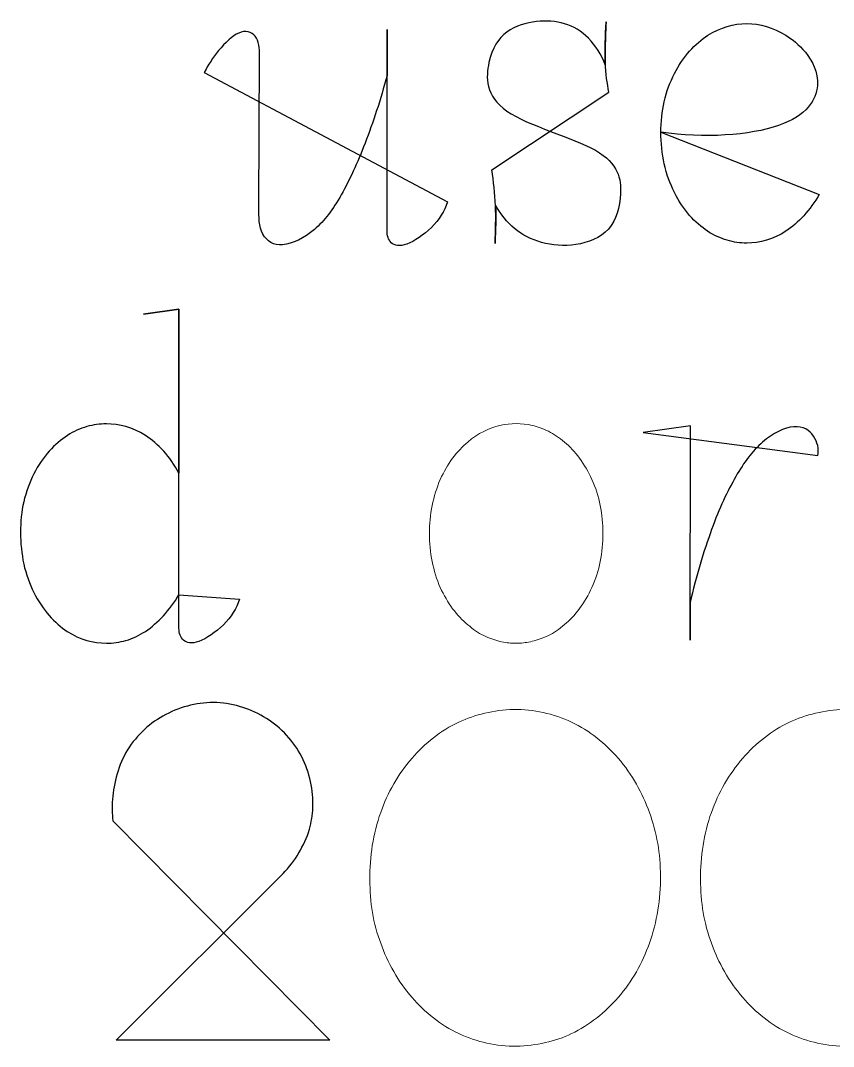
# Model space of a CAD drawing. Header units: centimetres. Extents: x -9.8 to 9.8, y -7.3 to 7.3.
# Drawn here: x -5.694 to -5.007, y 6.356 to 7.224 of the extents above; entities that cross this region are included whole.
import ezdxf

# ---------------------------------------------------------------- set-up
doc = ezdxf.new("R2010")
doc.units = ezdxf.units.CM
doc.header["$MEASUREMENT"] = 0
doc.layers.add('Layer 1', color=7, linetype='Continuous')

msp = doc.modelspace()

# ---------------------------------------------------------------- linework, layer by layer
at = {"layer": 'Layer 1', "color": 7}
for points, knots in [([(-5.29542, 7.09769), (-5.29389, 7.08758), (-5.29275, 7.07769), (-5.29238, 7.06721), (-5.29238, 7.06721), (-5.29182, 7.0571), (-5.29238, 7.04625), (-5.29275, 7.03541), (-5.29275, 7.03541), (-5.29238, 7.04284), (-5.29219, 7.05007), (-5.29198, 7.05541), (-5.29198, 7.05541), (-5.29198, 7.06094), (-5.29217, 7.06435), (-5.29238, 7.06779), (-5.29238, 7.06779), (-5.28817, 7.06017), (-5.28267, 7.05332), (-5.27619, 7.04797), (-5.27619, 7.04797), (-5.26952, 7.04244), (-5.26209, 7.03863), (-5.25333, 7.03617), (-5.25333, 7.03617), (-5.24457, 7.03389), (-5.23447, 7.03255), (-5.22438, 7.03445), (-5.22438, 7.03445), (-5.21409, 7.03598), (-5.2038, 7.03998), (-5.19694, 7.04741), (-5.19694, 7.04741), (-5.19027, 7.05503), (-5.18723, 7.06569), (-5.18665, 7.0777), (-5.18665, 7.0777), (-5.18607, 7.08971), (-5.18837, 7.10284), (-5.20779, 7.11408), (-5.20779, 7.11408), (-5.22742, 7.12532), (-5.26436, 7.13445), (-5.28267, 7.14723), (-5.28267, 7.14723), (-5.30095, 7.15998), (-5.30058, 7.17618), (-5.29791, 7.18819), (-5.29791, 7.18819), (-5.29505, 7.20057), (-5.28992, 7.20877), (-5.28267, 7.21409), (-5.28267, 7.21409), (-5.27542, 7.21941), (-5.26629, 7.2219), (-5.25772, 7.22285), (-5.25772, 7.22285), (-5.24933, 7.2238), (-5.24134, 7.22343), (-5.23409, 7.22094), (-5.23409, 7.22094), (-5.22647, 7.21903), (-5.21962, 7.21485), (-5.21369, 7.20874), (-5.21369, 7.20874), (-5.20779, 7.20284), (-5.20266, 7.19482), (-5.19959, 7.18625), (-5.19959, 7.18625), (-5.19959, 7.18969), (-5.19996, 7.19292), (-5.19959, 7.199), (-5.19959, 7.199), (-5.19959, 7.20509), (-5.19919, 7.21405), (-5.19882, 7.22281), (-5.19882, 7.22281), (-5.19959, 7.21061), (-5.19996, 7.19842), (-5.19959, 7.18852), (-5.19959, 7.18852), (-5.19919, 7.17841), (-5.19787, 7.17079), (-5.19655, 7.16317), (-5.19655, 7.16317), (-5.19655, 7.16317), (-5.29542, 7.09769), (-5.29542, 7.09769)], [0, 0, 0, 0, 0.043478, 0.043478, 0.043478, 0.043478, 0.086957, 0.086957, 0.086957, 0.086957, 0.130435, 0.130435, 0.130435, 0.130435, 0.173913, 0.173913, 0.173913, 0.173913, 0.217391, 0.217391, 0.217391, 0.217391, 0.26087, 0.26087, 0.26087, 0.26087, 0.304348, 0.304348, 0.304348, 0.304348, 0.347826, 0.347826, 0.347826, 0.347826, 0.391304, 0.391304, 0.391304, 0.391304, 0.434783, 0.434783, 0.434783, 0.434783, 0.478261, 0.478261, 0.478261, 0.478261, 0.521739, 0.521739, 0.521739, 0.521739, 0.565217, 0.565217, 0.565217, 0.565217, 0.608696, 0.608696, 0.608696, 0.608696, 0.652174, 0.652174, 0.652174, 0.652174, 0.695652, 0.695652, 0.695652, 0.695652, 0.73913, 0.73913, 0.73913, 0.73913, 0.782609, 0.782609, 0.782609, 0.782609, 0.826087, 0.826087, 0.826087, 0.826087, 0.869565, 0.869565, 0.869565, 0.869565, 0.913043, 0.913043, 0.913043, 0.913043, 1, 1, 1, 1]), ([(-5.15255, 7.12949), (-5.11635, 7.12396), (-5.07693, 7.12663), (-5.05309, 7.13502), (-5.05309, 7.13502), (-5.02928, 7.14322), (-5.02129, 7.15693), (-5.02033, 7.16873), (-5.02033, 7.16873), (-5.01919, 7.18035), (-5.02491, 7.18987), (-5.03044, 7.19691), (-5.03044, 7.19691), (-5.03616, 7.20376), (-5.04147, 7.20797), (-5.047, 7.21138), (-5.047, 7.21138), (-5.05787, 7.21805), (-5.06891, 7.22128), (-5.07997, 7.22128), (-5.07997, 7.22128), (-5.091, 7.22128), (-5.10206, 7.21805), (-5.11291, 7.21138), (-5.11291, 7.21138), (-5.11825, 7.20776), (-5.12339, 7.20339), (-5.12834, 7.19786), (-5.12834, 7.19786), (-5.1331, 7.19252), (-5.13749, 7.18606), (-5.14109, 7.179), (-5.14109, 7.179), (-5.14471, 7.17178), (-5.14776, 7.16376), (-5.14985, 7.15519), (-5.14985, 7.15519), (-5.15157, 7.14699), (-5.15252, 7.13823), (-5.15252, 7.12929), (-5.15252, 7.12929), (-5.15252, 7.12035), (-5.15157, 7.11138), (-5.14985, 7.10262), (-5.14985, 7.10262), (-5.14776, 7.09405), (-5.14472, 7.08585), (-5.14109, 7.07844), (-5.14109, 7.07844), (-5.13746, 7.07103), (-5.1331, 7.06452), (-5.12834, 7.05902), (-5.12834, 7.05902), (-5.12339, 7.05349), (-5.11823, 7.0491), (-5.1131, 7.04568), (-5.1131, 7.04568), (-5.10776, 7.04206), (-5.10225, 7.03978), (-5.09654, 7.03806), (-5.09654, 7.03806), (-5.09104, 7.03634), (-5.08551, 7.03557), (-5.07998, 7.03557), (-5.07998, 7.03557), (-5.06892, 7.03557), (-5.05768, 7.0388), (-5.04701, 7.04565), (-5.04701, 7.04565), (-5.04169, 7.04909), (-5.03653, 7.05364), (-5.03177, 7.0588), (-5.03177, 7.0588), (-5.02701, 7.06414), (-5.02243, 7.07023), (-5.01881, 7.07671), (-5.01881, 7.07671), (-5.01881, 7.07671), (-5.15255, 7.12949), (-5.15255, 7.12949)], [0, 0, 0, 0, 0.047619, 0.047619, 0.047619, 0.047619, 0.095238, 0.095238, 0.095238, 0.095238, 0.142857, 0.142857, 0.142857, 0.142857, 0.190476, 0.190476, 0.190476, 0.190476, 0.238095, 0.238095, 0.238095, 0.238095, 0.285714, 0.285714, 0.285714, 0.285714, 0.333333, 0.333333, 0.333333, 0.333333, 0.380952, 0.380952, 0.380952, 0.380952, 0.428571, 0.428571, 0.428571, 0.428571, 0.47619, 0.47619, 0.47619, 0.47619, 0.52381, 0.52381, 0.52381, 0.52381, 0.571429, 0.571429, 0.571429, 0.571429, 0.619048, 0.619048, 0.619048, 0.619048, 0.666667, 0.666667, 0.666667, 0.666667, 0.714286, 0.714286, 0.714286, 0.714286, 0.761905, 0.761905, 0.761905, 0.761905, 0.809524, 0.809524, 0.809524, 0.809524, 0.857143, 0.857143, 0.857143, 0.857143, 0.904762, 0.904762, 0.904762, 0.904762, 1, 1, 1, 1]), ([(-5.5385, 7.17979), (-5.53525, 7.18627), (-5.53107, 7.19236), (-5.5263, 7.19847), (-5.5263, 7.19847), (-5.5208, 7.20477), (-5.51468, 7.21104), (-5.50934, 7.21313), (-5.50934, 7.21313), (-5.50362, 7.2158), (-5.49849, 7.21448), (-5.49545, 7.21046), (-5.49545, 7.21046), (-5.49201, 7.20646), (-5.49183, 7.20017), (-5.49183, 7.19445), (-5.49183, 7.19445), (-5.49183, 7.19445), (-5.49223, 7.06568), (-5.49223, 7.06568), (-5.49223, 7.06568), (-5.49223, 7.05787), (-5.4926, 7.0493), (-5.48898, 7.04319), (-5.48898, 7.04319), (-5.48557, 7.0371), (-5.47983, 7.03348), (-5.47223, 7.03425), (-5.47223, 7.03425), (-5.46403, 7.03483), (-5.45395, 7.03978), (-5.44537, 7.04721), (-5.44537, 7.04721), (-5.4368, 7.05446), (-5.42973, 7.06417), (-5.4227, 7.07637), (-5.4227, 7.07637), (-5.41585, 7.08857), (-5.40918, 7.10304), (-5.40251, 7.12019), (-5.40251, 7.12019), (-5.39584, 7.13734), (-5.38936, 7.15715), (-5.38402, 7.17734), (-5.38402, 7.17734), (-5.38402, 7.17734), (-5.38401, 7.21617), (-5.38401, 7.21617), (-5.38401, 7.21617), (-5.38401, 7.21617), (-5.38401, 7.04586), (-5.38401, 7.04586), (-5.38401, 7.04586), (-5.38401, 7.04224), (-5.38287, 7.03843), (-5.38039, 7.03594), (-5.38039, 7.03594), (-5.37753, 7.03366), (-5.37354, 7.03253), (-5.36724, 7.0348), (-5.36724, 7.0348), (-5.36115, 7.03708), (-5.35277, 7.04261), (-5.34647, 7.0489), (-5.34647, 7.0489), (-5.3398, 7.05538), (-5.3356, 7.06261), (-5.33295, 7.07041), (-5.33295, 7.07041), (-5.33295, 7.07041), (-5.5385, 7.17979), (-5.5385, 7.17979)], [0, 0, 0, 0, 0.052632, 0.052632, 0.052632, 0.052632, 0.105263, 0.105263, 0.105263, 0.105263, 0.157895, 0.157895, 0.157895, 0.157895, 0.210526, 0.210526, 0.210526, 0.210526, 0.263158, 0.263158, 0.263158, 0.263158, 0.315789, 0.315789, 0.315789, 0.315789, 0.368421, 0.368421, 0.368421, 0.368421, 0.421053, 0.421053, 0.421053, 0.421053, 0.473684, 0.473684, 0.473684, 0.473684, 0.526316, 0.526316, 0.526316, 0.526316, 0.578947, 0.578947, 0.578947, 0.578947, 0.631579, 0.631579, 0.631579, 0.631579, 0.684211, 0.684211, 0.684211, 0.684211, 0.736842, 0.736842, 0.736842, 0.736842, 0.789474, 0.789474, 0.789474, 0.789474, 0.842105, 0.842105, 0.842105, 0.842105, 0.894737, 0.894737, 0.894737, 0.894737, 1, 1, 1, 1]), ([(-5.5385, 7.17979), (-5.5385, 7.17979), (-5.5385, 7.17979), (-5.5385, 7.17979), (-5.5385, 7.17979), (-5.5385, 7.17979), (-5.5385, 7.17979), (-5.5385, 7.17979)], [0, 0, 0, 0, 0.333333, 0.333333, 0.333333, 0.333333, 1, 1, 1, 1]), ([(-5.15255, 7.12949), (-5.15255, 7.12949), (-5.15255, 7.12949), (-5.15255, 7.12949), (-5.15255, 7.12949), (-5.15255, 7.12949), (-5.15255, 7.12949), (-5.15255, 7.12949)], [0, 0, 0, 0, 0.333333, 0.333333, 0.333333, 0.333333, 1, 1, 1, 1]), ([(-5.29542, 7.09769), (-5.29542, 7.09769), (-5.29542, 7.09769), (-5.29542, 7.09769), (-5.29542, 7.09769), (-5.29542, 7.09769), (-5.29542, 7.09769), (-5.29542, 7.09769)], [0, 0, 0, 0, 0.333333, 0.333333, 0.333333, 0.333333, 1, 1, 1, 1]), ([(-5.55985, 6.73838), (-5.56366, 6.7319), (-5.56842, 6.72581), (-5.57279, 6.72065), (-5.57279, 6.72065), (-5.57776, 6.71552), (-5.5829, 6.71094), (-5.58822, 6.70731), (-5.58822, 6.70731), (-5.59356, 6.70387), (-5.59925, 6.70141), (-5.6046, 6.69969), (-5.6046, 6.69969), (-5.60994, 6.69816), (-5.61563, 6.69741), (-5.62116, 6.69741), (-5.62116, 6.69741), (-5.63219, 6.69741), (-5.64344, 6.70045), (-5.65429, 6.70733), (-5.65429, 6.70733), (-5.65963, 6.71095), (-5.66477, 6.71532), (-5.66953, 6.72085), (-5.66953, 6.72085), (-5.67429, 6.72619), (-5.67868, 6.73286), (-5.68249, 6.74027), (-5.68249, 6.74027), (-5.68611, 6.74752), (-5.68897, 6.7557), (-5.69106, 6.76427), (-5.69106, 6.76427), (-5.69278, 6.77303), (-5.69373, 6.78197), (-5.69373, 6.79113), (-5.69373, 6.79113), (-5.69373, 6.79989), (-5.69296, 6.80867), (-5.69106, 6.81703), (-5.69106, 6.81703), (-5.68897, 6.82523), (-5.68611, 6.83341), (-5.68249, 6.84045), (-5.68249, 6.84045), (-5.67868, 6.84788), (-5.67429, 6.85437), (-5.66953, 6.85969), (-5.66953, 6.85969), (-5.66458, 6.86522), (-5.65945, 6.86959), (-5.6541, 6.87303), (-5.6541, 6.87303), (-5.64897, 6.87644), (-5.64323, 6.87893), (-5.63772, 6.88046), (-5.63772, 6.88046), (-5.63219, 6.88218), (-5.62666, 6.88274), (-5.62116, 6.88274), (-5.62116, 6.88274), (-5.6101, 6.88274), (-5.59925, 6.87988), (-5.58819, 6.87303), (-5.58819, 6.87303), (-5.58285, 6.86959), (-5.57771, 6.86522), (-5.57276, 6.85969), (-5.57276, 6.85969), (-5.568, 6.85456), (-5.56363, 6.84807), (-5.56001, 6.84122), (-5.56001, 6.84122), (-5.56001, 6.84122), (-5.56001, 6.9797), (-5.56001, 6.9797), (-5.56001, 6.9797), (-5.56001, 6.9797), (-5.58975, 6.97552), (-5.58975, 6.97552), (-5.58975, 6.97552), (-5.58975, 6.97552), (-5.56001, 6.9797), (-5.56001, 6.9797), (-5.56001, 6.9797), (-5.56001, 6.9797), (-5.55982, 6.70996), (-5.55982, 6.70996), (-5.55982, 6.70996), (-5.55982, 6.70596), (-5.55868, 6.70215), (-5.55601, 6.70006), (-5.55601, 6.70006), (-5.55334, 6.69757), (-5.54934, 6.69662), (-5.54305, 6.69892), (-5.54305, 6.69892), (-5.53676, 6.70122), (-5.52858, 6.70673), (-5.52228, 6.71302), (-5.52228, 6.71302), (-5.51561, 6.71932), (-5.51141, 6.72673), (-5.50876, 6.73453), (-5.50876, 6.73453), (-5.50876, 6.73453), (-5.55985, 6.73838), (-5.55985, 6.73838)], [0, 0, 0, 0, 0.035714, 0.035714, 0.035714, 0.035714, 0.071429, 0.071429, 0.071429, 0.071429, 0.107143, 0.107143, 0.107143, 0.107143, 0.142857, 0.142857, 0.142857, 0.142857, 0.178571, 0.178571, 0.178571, 0.178571, 0.214286, 0.214286, 0.214286, 0.214286, 0.25, 0.25, 0.25, 0.25, 0.285714, 0.285714, 0.285714, 0.285714, 0.321429, 0.321429, 0.321429, 0.321429, 0.357143, 0.357143, 0.357143, 0.357143, 0.392857, 0.392857, 0.392857, 0.392857, 0.428571, 0.428571, 0.428571, 0.428571, 0.464286, 0.464286, 0.464286, 0.464286, 0.5, 0.5, 0.5, 0.5, 0.535714, 0.535714, 0.535714, 0.535714, 0.571429, 0.571429, 0.571429, 0.571429, 0.607143, 0.607143, 0.607143, 0.607143, 0.642857, 0.642857, 0.642857, 0.642857, 0.678571, 0.678571, 0.678571, 0.678571, 0.714286, 0.714286, 0.714286, 0.714286, 0.75, 0.75, 0.75, 0.75, 0.785714, 0.785714, 0.785714, 0.785714, 0.821429, 0.821429, 0.821429, 0.821429, 0.857143, 0.857143, 0.857143, 0.857143, 0.892857, 0.892857, 0.892857, 0.892857, 0.928571, 0.928571, 0.928571, 0.928571, 1, 1, 1, 1]), ([(-5.1676, 6.87554), (-5.1676, 6.87554), (-5.12759, 6.88126), (-5.12759, 6.88126), (-5.12759, 6.88126), (-5.12759, 6.88126), (-5.12778, 6.69991), (-5.12778, 6.69991), (-5.12778, 6.69991), (-5.12778, 6.69991), (-5.12778, 6.73171), (-5.12778, 6.73171), (-5.12778, 6.73171), (-5.12302, 6.7538), (-5.11635, 6.77515), (-5.10968, 6.79344), (-5.10968, 6.79344), (-5.10338, 6.81154), (-5.09616, 6.82601), (-5.08928, 6.83821), (-5.08928, 6.83821), (-5.08222, 6.85041), (-5.07518, 6.85993), (-5.06661, 6.86737), (-5.06661, 6.86737), (-5.05804, 6.8748), (-5.04793, 6.87975), (-5.04015, 6.88033), (-5.04015, 6.88033), (-5.03234, 6.8811), (-5.02681, 6.87729), (-5.02359, 6.87252), (-5.02359, 6.87252), (-5.02015, 6.86739), (-5.01883, 6.86167), (-5.01997, 6.85596), (-5.01997, 6.85596), (-5.01997, 6.85596), (-5.1676, 6.87554), (-5.1676, 6.87554)], [0, 0, 0, 0, 0.090909, 0.090909, 0.090909, 0.090909, 0.181818, 0.181818, 0.181818, 0.181818, 0.272727, 0.272727, 0.272727, 0.272727, 0.363636, 0.363636, 0.363636, 0.363636, 0.454545, 0.454545, 0.454545, 0.454545, 0.545455, 0.545455, 0.545455, 0.545455, 0.636364, 0.636364, 0.636364, 0.636364, 0.727273, 0.727273, 0.727273, 0.727273, 0.818182, 0.818182, 0.818182, 0.818182, 1, 1, 1, 1]), ([(-5.1676, 6.87554), (-5.1676, 6.87554), (-5.1676, 6.87554), (-5.1676, 6.87554), (-5.1676, 6.87554), (-5.1676, 6.87554), (-5.1676, 6.87554), (-5.1676, 6.87554)], [0, 0, 0, 0, 0.333333, 0.333333, 0.333333, 0.333333, 1, 1, 1, 1]), ([(-5.55985, 6.73838), (-5.55985, 6.73838), (-5.55985, 6.73838), (-5.55985, 6.73838), (-5.55985, 6.73838), (-5.55985, 6.73838), (-5.55985, 6.73838), (-5.55985, 6.73838)], [0, 0, 0, 0, 0.333333, 0.333333, 0.333333, 0.333333, 1, 1, 1, 1]), ([(-5.61586, 6.54714), (-5.61623, 6.55323), (-5.61642, 6.55934), (-5.61605, 6.56524), (-5.61605, 6.56524), (-5.61491, 6.57953), (-5.61089, 6.59477), (-5.6033, 6.60734), (-5.6033, 6.60734), (-5.59528, 6.61991), (-5.58404, 6.63039), (-5.57091, 6.63705), (-5.57091, 6.63705), (-5.55776, 6.64427), (-5.54273, 6.64753), (-5.52786, 6.64716), (-5.52786, 6.64716), (-5.51299, 6.64639), (-5.49833, 6.64163), (-5.48595, 6.63382), (-5.48595, 6.63382), (-5.47338, 6.62601), (-5.4629, 6.61458), (-5.45605, 6.60125), (-5.45605, 6.60125), (-5.44938, 6.5881), (-5.44597, 6.57305), (-5.44671, 6.5582), (-5.44671, 6.5582), (-5.4469, 6.55211), (-5.44803, 6.546), (-5.44957, 6.5401), (-5.44957, 6.5401), (-5.45166, 6.53306), (-5.45491, 6.52639), (-5.45851, 6.5201), (-5.45851, 6.5201), (-5.46213, 6.5138), (-5.46671, 6.5079), (-5.47185, 6.50258), (-5.47185, 6.50258), (-5.47185, 6.50258), (-5.61301, 6.3618), (-5.61301, 6.3618), (-5.61301, 6.3618), (-5.61301, 6.3618), (-5.4324, 6.3618), (-5.4324, 6.3618), (-5.4324, 6.3618), (-5.4324, 6.3618), (-5.61586, 6.54714), (-5.61586, 6.54714)], [0, 0, 0, 0, 0.071429, 0.071429, 0.071429, 0.071429, 0.142857, 0.142857, 0.142857, 0.142857, 0.214286, 0.214286, 0.214286, 0.214286, 0.285714, 0.285714, 0.285714, 0.285714, 0.357143, 0.357143, 0.357143, 0.357143, 0.428571, 0.428571, 0.428571, 0.428571, 0.5, 0.5, 0.5, 0.5, 0.571429, 0.571429, 0.571429, 0.571429, 0.642857, 0.642857, 0.642857, 0.642857, 0.714286, 0.714286, 0.714286, 0.714286, 0.785714, 0.785714, 0.785714, 0.785714, 0.857143, 0.857143, 0.857143, 0.857143, 1, 1, 1, 1]), ([(-5.61586, 6.54714), (-5.61586, 6.54714), (-5.61586, 6.54714), (-5.61586, 6.54714), (-5.61586, 6.54714), (-5.61586, 6.54714), (-5.61586, 6.54714), (-5.61586, 6.54714)], [0, 0, 0, 0, 0.333333, 0.333333, 0.333333, 0.333333, 1, 1, 1, 1])]:
    msp.add_open_spline(points, degree=3, knots=knots, dxfattribs=at)
at = {"layer": 'Layer 1', "lineweight": 0}
for points, knots in [([(-5.29542, 7.09769), (-5.29389, 7.08758), (-5.29275, 7.07769), (-5.29238, 7.06721), (-5.29238, 7.06721), (-5.29182, 7.0571), (-5.29238, 7.04625), (-5.29275, 7.03541), (-5.29275, 7.03541), (-5.29238, 7.04284), (-5.29219, 7.05007), (-5.29198, 7.05541), (-5.29198, 7.05541), (-5.29198, 7.06094), (-5.29217, 7.06435), (-5.29238, 7.06779), (-5.29238, 7.06779), (-5.28817, 7.06017), (-5.28267, 7.05332), (-5.27619, 7.04797), (-5.27619, 7.04797), (-5.26952, 7.04244), (-5.26209, 7.03863), (-5.25333, 7.03617), (-5.25333, 7.03617), (-5.24457, 7.03389), (-5.23447, 7.03255), (-5.22438, 7.03445), (-5.22438, 7.03445), (-5.21409, 7.03598), (-5.2038, 7.03998), (-5.19694, 7.04741), (-5.19694, 7.04741), (-5.19027, 7.05503), (-5.18723, 7.06569), (-5.18665, 7.0777), (-5.18665, 7.0777), (-5.18607, 7.08971), (-5.18837, 7.10284), (-5.20779, 7.11408), (-5.20779, 7.11408), (-5.22742, 7.12532), (-5.26436, 7.13445), (-5.28267, 7.14723), (-5.28267, 7.14723), (-5.30095, 7.15998), (-5.30058, 7.17618), (-5.29791, 7.18819), (-5.29791, 7.18819), (-5.29505, 7.20057), (-5.28992, 7.20877), (-5.28267, 7.21409), (-5.28267, 7.21409), (-5.27542, 7.21941), (-5.26629, 7.2219), (-5.25772, 7.22285), (-5.25772, 7.22285), (-5.24933, 7.2238), (-5.24134, 7.22343), (-5.23409, 7.22094), (-5.23409, 7.22094), (-5.22647, 7.21903), (-5.21962, 7.21485), (-5.21369, 7.20874), (-5.21369, 7.20874), (-5.20779, 7.20284), (-5.20266, 7.19482), (-5.19959, 7.18625), (-5.19959, 7.18625), (-5.19959, 7.18969), (-5.19996, 7.19292), (-5.19959, 7.199), (-5.19959, 7.199), (-5.19959, 7.20509), (-5.19919, 7.21405), (-5.19882, 7.22281), (-5.19882, 7.22281), (-5.19959, 7.21061), (-5.19996, 7.19842), (-5.19959, 7.18852), (-5.19959, 7.18852), (-5.19919, 7.17841), (-5.19787, 7.17079), (-5.19655, 7.16317)], [0, 0, 0, 0, 0.045455, 0.045455, 0.045455, 0.045455, 0.090909, 0.090909, 0.090909, 0.090909, 0.136364, 0.136364, 0.136364, 0.136364, 0.181818, 0.181818, 0.181818, 0.181818, 0.227273, 0.227273, 0.227273, 0.227273, 0.272727, 0.272727, 0.272727, 0.272727, 0.318182, 0.318182, 0.318182, 0.318182, 0.363636, 0.363636, 0.363636, 0.363636, 0.409091, 0.409091, 0.409091, 0.409091, 0.454545, 0.454545, 0.454545, 0.454545, 0.5, 0.5, 0.5, 0.5, 0.545455, 0.545455, 0.545455, 0.545455, 0.590909, 0.590909, 0.590909, 0.590909, 0.636364, 0.636364, 0.636364, 0.636364, 0.681818, 0.681818, 0.681818, 0.681818, 0.727273, 0.727273, 0.727273, 0.727273, 0.772727, 0.772727, 0.772727, 0.772727, 0.818182, 0.818182, 0.818182, 0.818182, 0.863636, 0.863636, 0.863636, 0.863636, 0.909091, 0.909091, 0.909091, 0.909091, 1, 1, 1, 1]), ([(-5.15255, 7.12949), (-5.11635, 7.12396), (-5.07693, 7.12663), (-5.05309, 7.13502), (-5.05309, 7.13502), (-5.02928, 7.14322), (-5.02129, 7.15693), (-5.02033, 7.16873), (-5.02033, 7.16873), (-5.01919, 7.18035), (-5.02491, 7.18987), (-5.03044, 7.19691), (-5.03044, 7.19691), (-5.03616, 7.20376), (-5.04147, 7.20797), (-5.047, 7.21138), (-5.047, 7.21138), (-5.05787, 7.21805), (-5.06891, 7.22128), (-5.07997, 7.22128), (-5.07997, 7.22128), (-5.091, 7.22128), (-5.10206, 7.21805), (-5.11291, 7.21138), (-5.11291, 7.21138), (-5.11825, 7.20776), (-5.12339, 7.20339), (-5.12834, 7.19786), (-5.12834, 7.19786), (-5.1331, 7.19252), (-5.13749, 7.18606), (-5.14109, 7.179), (-5.14109, 7.179), (-5.14471, 7.17178), (-5.14776, 7.16376), (-5.14985, 7.15519), (-5.14985, 7.15519), (-5.15157, 7.14699), (-5.15252, 7.13823), (-5.15252, 7.12929), (-5.15252, 7.12929), (-5.15252, 7.12035), (-5.15157, 7.11138), (-5.14985, 7.10262), (-5.14985, 7.10262), (-5.14776, 7.09405), (-5.14472, 7.08585), (-5.14109, 7.07844), (-5.14109, 7.07844), (-5.13746, 7.07103), (-5.1331, 7.06452), (-5.12834, 7.05902), (-5.12834, 7.05902), (-5.12339, 7.05349), (-5.11823, 7.0491), (-5.1131, 7.04568), (-5.1131, 7.04568), (-5.10776, 7.04206), (-5.10225, 7.03978), (-5.09654, 7.03806), (-5.09654, 7.03806), (-5.09104, 7.03634), (-5.08551, 7.03557), (-5.07998, 7.03557), (-5.07998, 7.03557), (-5.06892, 7.03557), (-5.05768, 7.0388), (-5.04701, 7.04565), (-5.04701, 7.04565), (-5.04169, 7.04909), (-5.03653, 7.05364), (-5.03177, 7.0588), (-5.03177, 7.0588), (-5.02701, 7.06414), (-5.02243, 7.07023), (-5.01881, 7.07671)], [0, 0, 0, 0, 0.05, 0.05, 0.05, 0.05, 0.1, 0.1, 0.1, 0.1, 0.15, 0.15, 0.15, 0.15, 0.2, 0.2, 0.2, 0.2, 0.25, 0.25, 0.25, 0.25, 0.3, 0.3, 0.3, 0.3, 0.35, 0.35, 0.35, 0.35, 0.4, 0.4, 0.4, 0.4, 0.45, 0.45, 0.45, 0.45, 0.5, 0.5, 0.5, 0.5, 0.55, 0.55, 0.55, 0.55, 0.6, 0.6, 0.6, 0.6, 0.65, 0.65, 0.65, 0.65, 0.7, 0.7, 0.7, 0.7, 0.75, 0.75, 0.75, 0.75, 0.8, 0.8, 0.8, 0.8, 0.85, 0.85, 0.85, 0.85, 0.9, 0.9, 0.9, 0.9, 1, 1, 1, 1]), ([(-5.5385, 7.17979), (-5.53525, 7.18627), (-5.53107, 7.19236), (-5.5263, 7.19847), (-5.5263, 7.19847), (-5.5208, 7.20477), (-5.51468, 7.21104), (-5.50934, 7.21313), (-5.50934, 7.21313), (-5.50362, 7.2158), (-5.49849, 7.21448), (-5.49545, 7.21046), (-5.49545, 7.21046), (-5.49201, 7.20646), (-5.49183, 7.20017), (-5.49183, 7.19445), (-5.49183, 7.19445), (-5.49183, 7.19445), (-5.49223, 7.06568), (-5.49223, 7.06568), (-5.49223, 7.06568), (-5.49223, 7.05787), (-5.4926, 7.0493), (-5.48898, 7.04319), (-5.48898, 7.04319), (-5.48557, 7.0371), (-5.47983, 7.03348), (-5.47223, 7.03425), (-5.47223, 7.03425), (-5.46403, 7.03483), (-5.45395, 7.03978), (-5.44537, 7.04721), (-5.44537, 7.04721), (-5.4368, 7.05446), (-5.42973, 7.06417), (-5.4227, 7.07637), (-5.4227, 7.07637), (-5.41585, 7.08857), (-5.40918, 7.10304), (-5.40251, 7.12019), (-5.40251, 7.12019), (-5.39584, 7.13734), (-5.38936, 7.15715), (-5.38402, 7.17734), (-5.38402, 7.17734), (-5.38402, 7.17734), (-5.38401, 7.21617), (-5.38401, 7.21617), (-5.38401, 7.21617), (-5.38401, 7.21617), (-5.38401, 7.04586), (-5.38401, 7.04586), (-5.38401, 7.04586), (-5.38401, 7.04224), (-5.38287, 7.03843), (-5.38039, 7.03594), (-5.38039, 7.03594), (-5.37753, 7.03366), (-5.37354, 7.03253), (-5.36724, 7.0348), (-5.36724, 7.0348), (-5.36115, 7.03708), (-5.35277, 7.04261), (-5.34647, 7.0489), (-5.34647, 7.0489), (-5.3398, 7.05538), (-5.3356, 7.06261), (-5.33295, 7.07041)], [0, 0, 0, 0, 0.055556, 0.055556, 0.055556, 0.055556, 0.111111, 0.111111, 0.111111, 0.111111, 0.166667, 0.166667, 0.166667, 0.166667, 0.222222, 0.222222, 0.222222, 0.222222, 0.277778, 0.277778, 0.277778, 0.277778, 0.333333, 0.333333, 0.333333, 0.333333, 0.388889, 0.388889, 0.388889, 0.388889, 0.444444, 0.444444, 0.444444, 0.444444, 0.5, 0.5, 0.5, 0.5, 0.555556, 0.555556, 0.555556, 0.555556, 0.611111, 0.611111, 0.611111, 0.611111, 0.666667, 0.666667, 0.666667, 0.666667, 0.722222, 0.722222, 0.722222, 0.722222, 0.777778, 0.777778, 0.777778, 0.777778, 0.833333, 0.833333, 0.833333, 0.833333, 0.888889, 0.888889, 0.888889, 0.888889, 1, 1, 1, 1]), ([(-5.5385, 7.17979), (-5.5385, 7.17979), (-5.5385, 7.17979), (-5.5385, 7.17979), (-5.5385, 7.17979), (-5.5385, 7.17979), (-5.5385, 7.17979), (-5.5385, 7.17979)], [0, 0, 0, 0, 0.333333, 0.333333, 0.333333, 0.333333, 1, 1, 1, 1]), ([(-5.15255, 7.12949), (-5.15255, 7.12949), (-5.15255, 7.12949), (-5.15255, 7.12949), (-5.15255, 7.12949), (-5.15255, 7.12949), (-5.15255, 7.12949), (-5.15255, 7.12949)], [0, 0, 0, 0, 0.333333, 0.333333, 0.333333, 0.333333, 1, 1, 1, 1]), ([(-5.29542, 7.09769), (-5.29542, 7.09769), (-5.29542, 7.09769), (-5.29542, 7.09769), (-5.29542, 7.09769), (-5.29542, 7.09769), (-5.29542, 7.09769), (-5.29542, 7.09769)], [0, 0, 0, 0, 0.333333, 0.333333, 0.333333, 0.333333, 1, 1, 1, 1]), ([(-5.55985, 6.73838), (-5.56366, 6.7319), (-5.56842, 6.72581), (-5.57279, 6.72065), (-5.57279, 6.72065), (-5.57776, 6.71552), (-5.5829, 6.71094), (-5.58822, 6.70731), (-5.58822, 6.70731), (-5.59356, 6.70387), (-5.59925, 6.70141), (-5.6046, 6.69969), (-5.6046, 6.69969), (-5.60994, 6.69816), (-5.61563, 6.69741), (-5.62116, 6.69741), (-5.62116, 6.69741), (-5.63219, 6.69741), (-5.64344, 6.70045), (-5.65429, 6.70733), (-5.65429, 6.70733), (-5.65963, 6.71095), (-5.66477, 6.71532), (-5.66953, 6.72085), (-5.66953, 6.72085), (-5.67429, 6.72619), (-5.67868, 6.73286), (-5.68249, 6.74027), (-5.68249, 6.74027), (-5.68611, 6.74752), (-5.68897, 6.7557), (-5.69106, 6.76427), (-5.69106, 6.76427), (-5.69278, 6.77303), (-5.69373, 6.78197), (-5.69373, 6.79113), (-5.69373, 6.79113), (-5.69373, 6.79989), (-5.69296, 6.80867), (-5.69106, 6.81703), (-5.69106, 6.81703), (-5.68897, 6.82523), (-5.68611, 6.83341), (-5.68249, 6.84045), (-5.68249, 6.84045), (-5.67868, 6.84788), (-5.67429, 6.85437), (-5.66953, 6.85969), (-5.66953, 6.85969), (-5.66458, 6.86522), (-5.65945, 6.86959), (-5.6541, 6.87303), (-5.6541, 6.87303), (-5.64897, 6.87644), (-5.64323, 6.87893), (-5.63772, 6.88046), (-5.63772, 6.88046), (-5.63219, 6.88218), (-5.62666, 6.88274), (-5.62116, 6.88274), (-5.62116, 6.88274), (-5.6101, 6.88274), (-5.59925, 6.87988), (-5.58819, 6.87303), (-5.58819, 6.87303), (-5.58285, 6.86959), (-5.57771, 6.86522), (-5.57276, 6.85969), (-5.57276, 6.85969), (-5.568, 6.85456), (-5.56363, 6.84807), (-5.56001, 6.84122), (-5.56001, 6.84122), (-5.56001, 6.84122), (-5.56001, 6.9797), (-5.56001, 6.9797), (-5.56001, 6.9797), (-5.56001, 6.9797), (-5.58975, 6.97552), (-5.58975, 6.97552), (-5.58975, 6.97552), (-5.58975, 6.97552), (-5.56001, 6.9797), (-5.56001, 6.9797), (-5.56001, 6.9797), (-5.56001, 6.9797), (-5.55982, 6.70996), (-5.55982, 6.70996), (-5.55982, 6.70996), (-5.55982, 6.70596), (-5.55868, 6.70215), (-5.55601, 6.70006), (-5.55601, 6.70006), (-5.55334, 6.69757), (-5.54934, 6.69662), (-5.54305, 6.69892), (-5.54305, 6.69892), (-5.53676, 6.70122), (-5.52858, 6.70673), (-5.52228, 6.71302), (-5.52228, 6.71302), (-5.51561, 6.71932), (-5.51141, 6.72673), (-5.50876, 6.73453)], [0, 0, 0, 0, 0.037037, 0.037037, 0.037037, 0.037037, 0.074074, 0.074074, 0.074074, 0.074074, 0.111111, 0.111111, 0.111111, 0.111111, 0.148148, 0.148148, 0.148148, 0.148148, 0.185185, 0.185185, 0.185185, 0.185185, 0.222222, 0.222222, 0.222222, 0.222222, 0.259259, 0.259259, 0.259259, 0.259259, 0.296296, 0.296296, 0.296296, 0.296296, 0.333333, 0.333333, 0.333333, 0.333333, 0.37037, 0.37037, 0.37037, 0.37037, 0.407407, 0.407407, 0.407407, 0.407407, 0.444444, 0.444444, 0.444444, 0.444444, 0.481481, 0.481481, 0.481481, 0.481481, 0.518519, 0.518519, 0.518519, 0.518519, 0.555556, 0.555556, 0.555556, 0.555556, 0.592593, 0.592593, 0.592593, 0.592593, 0.62963, 0.62963, 0.62963, 0.62963, 0.666667, 0.666667, 0.666667, 0.666667, 0.703704, 0.703704, 0.703704, 0.703704, 0.740741, 0.740741, 0.740741, 0.740741, 0.777778, 0.777778, 0.777778, 0.777778, 0.814815, 0.814815, 0.814815, 0.814815, 0.851852, 0.851852, 0.851852, 0.851852, 0.888889, 0.888889, 0.888889, 0.888889, 0.925926, 0.925926, 0.925926, 0.925926, 1, 1, 1, 1]), ([(-5.1676, 6.87554), (-5.1676, 6.87554), (-5.12759, 6.88126), (-5.12759, 6.88126), (-5.12759, 6.88126), (-5.12759, 6.88126), (-5.12778, 6.69991), (-5.12778, 6.69991), (-5.12778, 6.69991), (-5.12778, 6.69991), (-5.12778, 6.73171), (-5.12778, 6.73171), (-5.12778, 6.73171), (-5.12302, 6.7538), (-5.11635, 6.77515), (-5.10968, 6.79344), (-5.10968, 6.79344), (-5.10338, 6.81154), (-5.09616, 6.82601), (-5.08928, 6.83821), (-5.08928, 6.83821), (-5.08222, 6.85041), (-5.07518, 6.85993), (-5.06661, 6.86737), (-5.06661, 6.86737), (-5.05804, 6.8748), (-5.04793, 6.87975), (-5.04015, 6.88033), (-5.04015, 6.88033), (-5.03234, 6.8811), (-5.02681, 6.87729), (-5.02359, 6.87252), (-5.02359, 6.87252), (-5.02015, 6.86739), (-5.01883, 6.86167), (-5.01997, 6.85596)], [0, 0, 0, 0, 0.1, 0.1, 0.1, 0.1, 0.2, 0.2, 0.2, 0.2, 0.3, 0.3, 0.3, 0.3, 0.4, 0.4, 0.4, 0.4, 0.5, 0.5, 0.5, 0.5, 0.6, 0.6, 0.6, 0.6, 0.7, 0.7, 0.7, 0.7, 0.8, 0.8, 0.8, 0.8, 1, 1, 1, 1]), ([(-5.1676, 6.87554), (-5.1676, 6.87554), (-5.1676, 6.87554), (-5.1676, 6.87554), (-5.1676, 6.87554), (-5.1676, 6.87554), (-5.1676, 6.87554), (-5.1676, 6.87554)], [0, 0, 0, 0, 0.333333, 0.333333, 0.333333, 0.333333, 1, 1, 1, 1]), ([(-5.55985, 6.73838), (-5.55985, 6.73838), (-5.55985, 6.73838), (-5.55985, 6.73838), (-5.55985, 6.73838), (-5.55985, 6.73838), (-5.55985, 6.73838), (-5.55985, 6.73838)], [0, 0, 0, 0, 0.333333, 0.333333, 0.333333, 0.333333, 1, 1, 1, 1]), ([(-5.61586, 6.54714), (-5.61623, 6.55323), (-5.61642, 6.55934), (-5.61605, 6.56524), (-5.61605, 6.56524), (-5.61491, 6.57953), (-5.61089, 6.59477), (-5.6033, 6.60734), (-5.6033, 6.60734), (-5.59528, 6.61991), (-5.58404, 6.63039), (-5.57091, 6.63705), (-5.57091, 6.63705), (-5.55776, 6.64427), (-5.54273, 6.64753), (-5.52786, 6.64716), (-5.52786, 6.64716), (-5.51299, 6.64639), (-5.49833, 6.64163), (-5.48595, 6.63382), (-5.48595, 6.63382), (-5.47338, 6.62601), (-5.4629, 6.61458), (-5.45605, 6.60125), (-5.45605, 6.60125), (-5.44938, 6.5881), (-5.44597, 6.57305), (-5.44671, 6.5582), (-5.44671, 6.5582), (-5.4469, 6.55211), (-5.44803, 6.546), (-5.44957, 6.5401), (-5.44957, 6.5401), (-5.45166, 6.53306), (-5.45491, 6.52639), (-5.45851, 6.5201), (-5.45851, 6.5201), (-5.46213, 6.5138), (-5.46671, 6.5079), (-5.47185, 6.50258), (-5.47185, 6.50258), (-5.47185, 6.50258), (-5.61301, 6.3618), (-5.61301, 6.3618), (-5.61301, 6.3618), (-5.61301, 6.3618), (-5.4324, 6.3618), (-5.4324, 6.3618)], [0, 0, 0, 0, 0.076923, 0.076923, 0.076923, 0.076923, 0.153846, 0.153846, 0.153846, 0.153846, 0.230769, 0.230769, 0.230769, 0.230769, 0.307692, 0.307692, 0.307692, 0.307692, 0.384615, 0.384615, 0.384615, 0.384615, 0.461538, 0.461538, 0.461538, 0.461538, 0.538462, 0.538462, 0.538462, 0.538462, 0.615385, 0.615385, 0.615385, 0.615385, 0.692308, 0.692308, 0.692308, 0.692308, 0.769231, 0.769231, 0.769231, 0.769231, 0.846154, 0.846154, 0.846154, 0.846154, 1, 1, 1, 1]), ([(-5.61586, 6.54714), (-5.61586, 6.54714), (-5.61586, 6.54714), (-5.61586, 6.54714), (-5.61586, 6.54714), (-5.61586, 6.54714), (-5.61586, 6.54714), (-5.61586, 6.54714)], [0, 0, 0, 0, 0.333333, 0.333333, 0.333333, 0.333333, 1, 1, 1, 1])]:
    msp.add_open_spline(points, degree=3, knots=knots, dxfattribs=at)
at = {"layer": 'Layer 1', "color": 7, "lineweight": 0}
for points, knots in [([(-5.27524, 6.69742), (-5.27524, 6.69742), (-5.27656, 6.69742), (-5.27656, 6.69742), (-5.27656, 6.69742), (-5.28056, 6.69742), (-5.28455, 6.698), (-5.28876, 6.69895), (-5.28876, 6.69895), (-5.29315, 6.70009), (-5.2977, 6.70162), (-5.30228, 6.7039), (-5.30228, 6.7039), (-5.30704, 6.70599), (-5.31141, 6.70924), (-5.3158, 6.71305), (-5.3158, 6.71305), (-5.32019, 6.71667), (-5.32456, 6.72125), (-5.32855, 6.72657), (-5.32855, 6.72657), (-5.33255, 6.73189), (-5.33598, 6.738), (-5.33903, 6.74448), (-5.33903, 6.74448), (-5.34189, 6.75152), (-5.34435, 6.75877), (-5.34588, 6.76639), (-5.34588, 6.76639), (-5.3476, 6.7742), (-5.34816, 6.78221), (-5.34816, 6.7902), (-5.34816, 6.7902), (-5.34816, 6.79819), (-5.3476, 6.806), (-5.34588, 6.81383), (-5.34588, 6.81383), (-5.34435, 6.82145), (-5.34188, 6.82888), (-5.33903, 6.83574), (-5.33903, 6.83574), (-5.33599, 6.84241), (-5.33255, 6.84831), (-5.32855, 6.85384), (-5.32855, 6.85384), (-5.32455, 6.85916), (-5.32019, 6.86355), (-5.3158, 6.86736), (-5.3158, 6.86736), (-5.30702, 6.87498), (-5.2977, 6.87916), (-5.28855, 6.88146), (-5.28855, 6.88146), (-5.2794, 6.88355), (-5.27027, 6.88355), (-5.2613, 6.88146), (-5.2613, 6.88146), (-5.25691, 6.88032), (-5.25217, 6.87879), (-5.24759, 6.87651), (-5.24759, 6.87651), (-5.24301, 6.87423), (-5.23844, 6.87117), (-5.23407, 6.86738), (-5.23407, 6.86738), (-5.22949, 6.86357), (-5.22529, 6.85918), (-5.22132, 6.85386), (-5.22132, 6.85386), (-5.21732, 6.84833), (-5.2137, 6.84243), (-5.21084, 6.83576), (-5.21084, 6.83576), (-5.2078, 6.82891), (-5.20531, 6.82147), (-5.20378, 6.81385), (-5.20378, 6.81385), (-5.20225, 6.80604), (-5.2015, 6.79821), (-5.2015, 6.79022), (-5.2015, 6.79022), (-5.2015, 6.78223), (-5.20227, 6.77421), (-5.20378, 6.76641), (-5.20378, 6.76641), (-5.20531, 6.75879), (-5.20778, 6.75154), (-5.21084, 6.7445), (-5.21084, 6.7445), (-5.2137, 6.73802), (-5.21732, 6.73193), (-5.22132, 6.72659), (-5.22132, 6.72659), (-5.22532, 6.72125), (-5.22952, 6.71667), (-5.23407, 6.71307), (-5.23407, 6.71307), (-5.23846, 6.70926), (-5.24301, 6.70603), (-5.24759, 6.70392), (-5.24759, 6.70392), (-5.25217, 6.70164), (-5.25693, 6.70011), (-5.2613, 6.69897), (-5.2613, 6.69897), (-5.2653, 6.69802), (-5.26932, 6.69744), (-5.27313, 6.69744), (-5.27313, 6.69744), (-5.27313, 6.69744), (-5.27524, 6.69745), (-5.27524, 6.69745), (-5.27524, 6.69745), (-5.27524, 6.69745), (-5.27524, 6.69742), (-5.27524, 6.69742)], [0, 0, 0, 0, 0.033333, 0.033333, 0.033333, 0.033333, 0.066667, 0.066667, 0.066667, 0.066667, 0.1, 0.1, 0.1, 0.1, 0.133333, 0.133333, 0.133333, 0.133333, 0.166667, 0.166667, 0.166667, 0.166667, 0.2, 0.2, 0.2, 0.2, 0.233333, 0.233333, 0.233333, 0.233333, 0.266667, 0.266667, 0.266667, 0.266667, 0.3, 0.3, 0.3, 0.3, 0.333333, 0.333333, 0.333333, 0.333333, 0.366667, 0.366667, 0.366667, 0.366667, 0.4, 0.4, 0.4, 0.4, 0.433333, 0.433333, 0.433333, 0.433333, 0.466667, 0.466667, 0.466667, 0.466667, 0.5, 0.5, 0.5, 0.5, 0.533333, 0.533333, 0.533333, 0.533333, 0.566667, 0.566667, 0.566667, 0.566667, 0.6, 0.6, 0.6, 0.6, 0.633333, 0.633333, 0.633333, 0.633333, 0.666667, 0.666667, 0.666667, 0.666667, 0.7, 0.7, 0.7, 0.7, 0.733333, 0.733333, 0.733333, 0.733333, 0.766667, 0.766667, 0.766667, 0.766667, 0.8, 0.8, 0.8, 0.8, 0.833333, 0.833333, 0.833333, 0.833333, 0.866667, 0.866667, 0.866667, 0.866667, 0.9, 0.9, 0.9, 0.9, 0.933333, 0.933333, 0.933333, 0.933333, 1, 1, 1, 1]), ([(-5.27468, 6.35664), (-5.29124, 6.35645), (-5.3082, 6.36026), (-5.32344, 6.3673), (-5.32344, 6.3673), (-5.33868, 6.37455), (-5.35202, 6.38521), (-5.36289, 6.39797), (-5.36289, 6.39797), (-5.37469, 6.41131), (-5.38345, 6.4275), (-5.38935, 6.44369), (-5.38935, 6.44369), (-5.39565, 6.46025), (-5.3985, 6.47838), (-5.3985, 6.49761), (-5.3985, 6.49761), (-5.39869, 6.51685), (-5.39583, 6.53629), (-5.38935, 6.55439), (-5.38935, 6.55439), (-5.38345, 6.57095), (-5.37469, 6.58659), (-5.36289, 6.60011), (-5.36289, 6.60011), (-5.35202, 6.61268), (-5.33831, 6.62374), (-5.32344, 6.63059), (-5.32344, 6.63059), (-5.30934, 6.63707), (-5.29391, 6.64088), (-5.27695, 6.64144), (-5.27695, 6.64144), (-5.26039, 6.64163), (-5.24324, 6.63782), (-5.228, 6.63059), (-5.228, 6.63059), (-5.21295, 6.62355), (-5.19961, 6.61268), (-5.18855, 6.60011), (-5.18855, 6.60011), (-5.17693, 6.58659), (-5.16818, 6.57058), (-5.16228, 6.55439), (-5.16228, 6.55439), (-5.15598, 6.53724), (-5.15294, 6.51952), (-5.15294, 6.50047), (-5.15294, 6.50047), (-5.15275, 6.48123), (-5.1558, 6.46181), (-5.16228, 6.44369), (-5.16228, 6.44369), (-5.16818, 6.42692), (-5.17694, 6.4113), (-5.18855, 6.39797), (-5.18855, 6.39797), (-5.19961, 6.38522), (-5.21332, 6.37434), (-5.228, 6.3673), (-5.228, 6.3673), (-5.24208, 6.36064), (-5.25769, 6.3572), (-5.27468, 6.35664)], [0, 0, 0, 0, 0.058824, 0.058824, 0.058824, 0.058824, 0.117647, 0.117647, 0.117647, 0.117647, 0.176471, 0.176471, 0.176471, 0.176471, 0.235294, 0.235294, 0.235294, 0.235294, 0.294118, 0.294118, 0.294118, 0.294118, 0.352941, 0.352941, 0.352941, 0.352941, 0.411765, 0.411765, 0.411765, 0.411765, 0.470588, 0.470588, 0.470588, 0.470588, 0.529412, 0.529412, 0.529412, 0.529412, 0.588235, 0.588235, 0.588235, 0.588235, 0.647059, 0.647059, 0.647059, 0.647059, 0.705882, 0.705882, 0.705882, 0.705882, 0.764706, 0.764706, 0.764706, 0.764706, 0.823529, 0.823529, 0.823529, 0.823529, 0.882353, 0.882353, 0.882353, 0.882353, 1, 1, 1, 1]), ([(-4.99502, 6.35664), (-5.01179, 6.35645), (-5.02873, 6.36026), (-5.04399, 6.3673), (-5.04399, 6.3673), (-5.05923, 6.37455), (-5.07257, 6.38521), (-5.08341, 6.39797), (-5.08341, 6.39797), (-5.09503, 6.41131), (-5.10397, 6.4275), (-5.10989, 6.44369), (-5.10989, 6.44369), (-5.11598, 6.46025), (-5.11902, 6.47838), (-5.11902, 6.49761), (-5.11902, 6.49761), (-5.11921, 6.51685), (-5.11635, 6.53629), (-5.10989, 6.55439), (-5.10989, 6.55439), (-5.10396, 6.57095), (-5.09502, 6.58659), (-5.08341, 6.60011), (-5.08341, 6.60011), (-5.07254, 6.61268), (-5.05864, 6.62374), (-5.04399, 6.63059), (-5.04399, 6.63059), (-5.02989, 6.63707), (-5.01446, 6.64088), (-4.9975, 6.64144), (-4.9975, 6.64144), (-4.98073, 6.64163), (-4.96379, 6.63782), (-4.94853, 6.63059), (-4.94853, 6.63059), (-4.93329, 6.62355), (-4.91995, 6.61268), (-4.90911, 6.60011), (-4.90911, 6.60011), (-4.89749, 6.58659), (-4.88853, 6.57058), (-4.88263, 6.55439), (-4.88263, 6.55439), (-4.87654, 6.53724), (-4.87329, 6.51952), (-4.87329, 6.50047), (-4.87329, 6.50047), (-4.87329, 6.48123), (-4.87615, 6.46181), (-4.88263, 6.44369), (-4.88263, 6.44369), (-4.88853, 6.42692), (-4.8975, 6.4113), (-4.90911, 6.39797), (-4.90911, 6.39797), (-4.91996, 6.38522), (-4.93388, 6.37434), (-4.94853, 6.3673), (-4.94853, 6.3673), (-4.96263, 6.36064), (-4.97806, 6.3572), (-4.99502, 6.35664)], [0, 0, 0, 0, 0.058824, 0.058824, 0.058824, 0.058824, 0.117647, 0.117647, 0.117647, 0.117647, 0.176471, 0.176471, 0.176471, 0.176471, 0.235294, 0.235294, 0.235294, 0.235294, 0.294118, 0.294118, 0.294118, 0.294118, 0.352941, 0.352941, 0.352941, 0.352941, 0.411765, 0.411765, 0.411765, 0.411765, 0.470588, 0.470588, 0.470588, 0.470588, 0.529412, 0.529412, 0.529412, 0.529412, 0.588235, 0.588235, 0.588235, 0.588235, 0.647059, 0.647059, 0.647059, 0.647059, 0.705882, 0.705882, 0.705882, 0.705882, 0.764706, 0.764706, 0.764706, 0.764706, 0.823529, 0.823529, 0.823529, 0.823529, 0.882353, 0.882353, 0.882353, 0.882353, 1, 1, 1, 1])]:
    msp.add_open_spline(points, degree=3, knots=knots, dxfattribs=at)

doc.saveas('drawing.dxf')
